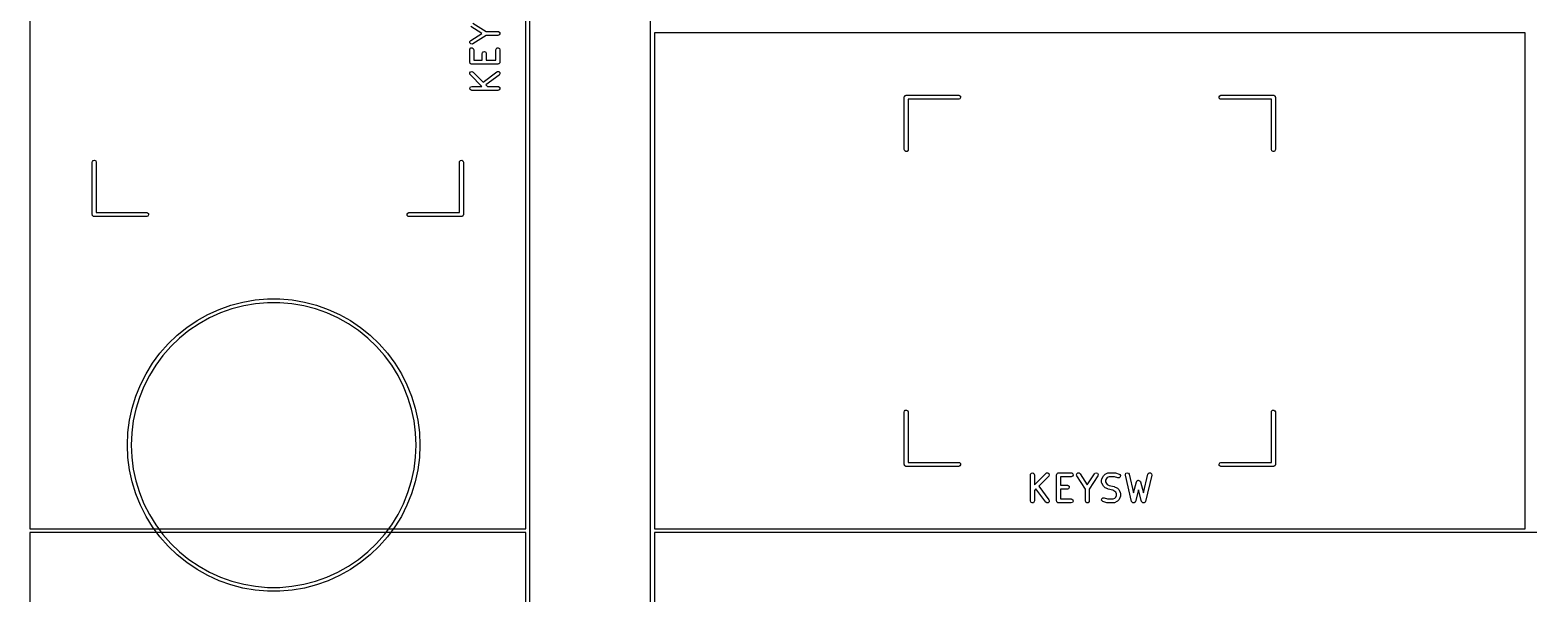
# Model space of a CAD drawing. Extents: x 382 to 810, y -162 to 0.
# Drawn here: x 439 to 496.1, y -123.8 to -102.3 of the extents above; entities that cross this region are included whole.
import ezdxf

# ---------------------------------------------------------------- set-up
doc = ezdxf.new("R2010")
doc.units = 0
doc.layers.add('BLACK', color=7, linetype='CONTINUOUS')

msp = doc.modelspace()

# ---------------------------------------------------------------- linework, layer by layer
at = {"layer": 'BLACK', "linetype": 'CONTINUOUS'}
for p, q in [((439.018, -83.3495), (439.018, -121.299)), ((457.918, -121.299), (457.918, -83.3495)), ((458.068, -83.2745), (458.068, -121.374)), ((462.68, -102.324), (462.68, -83.2745)), ((456.244, -102.42), (455.82, -102.15)), ((455.901, -102.023), (456.406, -102.345)), ((455.789, -102.73), (455.82, -102.69)), ((455.791, -102.782), (455.789, -102.73)), ((455.826, -102.82), (455.791, -102.782)), ((455.82, -102.69), (456.244, -102.42)), ((456.406, -102.495), (455.901, -102.816)), ((456.406, -102.345), (456.86, -102.345)), ((456.86, -102.495), (456.406, -102.495)), ((456.86, -102.345), (456.886, -102.349)), ((456.909, -102.477), (456.86, -102.495)), ((456.886, -102.349), (456.925, -102.382)), ((456.934, -102.433), (456.909, -102.477)), ((456.925, -102.382), (456.934, -102.433)), ((462.68, -121.374), (462.68, -102.324)), ((462.68, -102.324), (462.68, -102.324)), ((462.83, -102.399), (462.83, -121.299)), ((491.33, -102.399), (462.83, -102.399)), ((496.018, -102.399), (491.33, -102.399)), ((496.018, -121.299), (496.018, -102.399)), ((455.785, -103.039), (455.79, -103.013)), ((455.785, -103.515), (455.785, -103.039)), ((455.79, -103.013), (455.823, -102.974)), ((455.823, -102.974), (455.873, -102.965)), ((455.877, -102.826), (455.826, -102.82)), ((455.873, -102.965), (455.918, -102.991)), ((455.901, -102.816), (455.877, -102.826)), ((455.918, -102.991), (455.935, -103.039)), ((455.935, -103.039), (455.935, -103.44)), ((456.262, -103.182), (456.266, -103.156)), ((456.262, -103.44), (456.262, -103.182)), ((456.266, -103.156), (456.299, -103.117)), ((456.299, -103.117), (456.35, -103.108)), ((456.35, -103.108), (456.394, -103.133)), ((456.394, -103.133), (456.412, -103.182)), ((456.412, -103.182), (456.412, -103.44)), ((456.785, -103.039), (456.79, -103.013)), ((456.785, -103.44), (456.785, -103.039)), ((456.79, -103.013), (456.823, -102.974)), ((456.823, -102.974), (456.873, -102.965)), ((456.873, -102.965), (456.918, -102.991)), ((456.918, -102.991), (456.935, -103.039)), ((456.935, -103.039), (456.935, -103.515)), ((455.792, -103.533), (455.785, -103.515)), ((455.788, -103.924), (455.817, -103.882)), ((455.792, -103.975), (455.788, -103.924)), ((455.795, -103.552), (455.792, -103.533)), ((455.801, -103.557), (455.795, -103.552)), ((455.803, -103.563), (455.801, -103.557)), ((455.82, -103.573), (455.803, -103.563)), ((455.817, -103.882), (455.867, -103.869)), ((455.835, -103.585), (455.82, -103.573)), ((455.844, -103.587), (455.835, -103.585)), ((455.847, -103.589), (455.844, -103.587)), ((455.851, -103.588), (455.847, -103.589)), ((455.86, -103.59), (455.851, -103.588)), ((456.86, -103.59), (455.86, -103.59)), ((455.867, -103.869), (455.913, -103.891)), ((455.913, -103.891), (456.296, -104.273)), ((455.935, -103.44), (456.262, -103.44)), ((456.296, -104.273), (456.815, -103.884)), ((456.412, -103.44), (456.785, -103.44)), ((456.815, -103.884), (456.839, -103.872)), ((456.839, -103.872), (456.89, -103.875)), ((456.879, -103.583), (456.86, -103.59)), ((456.898, -103.58), (456.879, -103.583)), ((456.89, -103.875), (456.927, -103.91)), ((456.902, -103.575), (456.898, -103.58)), ((456.909, -103.572), (456.902, -103.575)), ((456.918, -103.556), (456.909, -103.572)), ((456.931, -103.541), (456.918, -103.556)), ((456.927, -103.91), (456.933, -103.961)), ((456.933, -103.531), (456.931, -103.541)), ((456.934, -103.528), (456.933, -103.531)), ((456.935, -103.515), (456.934, -103.525)), ((456.934, -103.525), (456.934, -103.528)), ((455.786, -104.502), (455.812, -104.458)), ((455.795, -104.552), (455.786, -104.502)), ((455.807, -103.997), (455.792, -103.975)), ((456.251, -104.44), (455.807, -103.997)), ((455.812, -104.458), (455.86, -104.44)), ((455.86, -104.44), (456.251, -104.44)), ((456.905, -104.004), (456.403, -104.38)), ((456.403, -104.38), (456.463, -104.44)), ((456.463, -104.44), (456.86, -104.44)), ((456.86, -104.44), (456.886, -104.444)), ((456.886, -104.444), (456.925, -104.477)), ((456.933, -103.961), (456.905, -104.004)), ((456.925, -104.477), (456.934, -104.528)), ((455.835, -104.585), (455.795, -104.552)), ((455.86, -104.59), (455.835, -104.585)), ((456.86, -104.59), (455.86, -104.59)), ((456.909, -104.572), (456.86, -104.59)), ((456.934, -104.528), (456.909, -104.572)), ((472.349, -104.849), (472.351, -104.84)), ((472.349, -106.849), (472.349, -104.849)), ((472.35, -104.836), (472.352, -104.834)), ((472.351, -104.84), (472.35, -104.836)), ((472.352, -104.834), (472.354, -104.824)), ((472.354, -104.824), (472.366, -104.809)), ((472.366, -104.809), (472.376, -104.792)), ((472.376, -104.792), (472.382, -104.79)), ((472.382, -104.79), (472.387, -104.785)), ((472.387, -104.785), (472.406, -104.781)), ((472.406, -104.781), (472.424, -104.774)), ((472.424, -104.774), (474.424, -104.774)), ((474.424, -104.924), (472.499, -104.924)), ((472.499, -104.924), (472.499, -106.849)), ((474.424, -104.774), (474.45, -104.779)), ((474.472, -104.907), (474.424, -104.924)), ((474.45, -104.779), (474.489, -104.812)), ((474.498, -104.863), (474.472, -104.907)), ((474.489, -104.812), (474.498, -104.863)), ((484.35, -104.836), (484.376, -104.792)), ((484.359, -104.887), (484.35, -104.836)), ((484.399, -104.92), (484.359, -104.887)), ((484.376, -104.792), (484.424, -104.774)), ((484.424, -104.924), (484.399, -104.92)), ((484.424, -104.774), (486.424, -104.774)), ((486.349, -104.924), (484.424, -104.924)), ((486.349, -106.849), (486.349, -104.924)), ((486.424, -104.774), (486.434, -104.776)), ((486.434, -104.776), (486.437, -104.776)), ((486.437, -104.776), (486.44, -104.777)), ((486.44, -104.777), (486.45, -104.779)), ((486.45, -104.779), (486.465, -104.792)), ((486.465, -104.792), (486.482, -104.801)), ((486.482, -104.801), (486.484, -104.808)), ((486.484, -104.808), (486.489, -104.812)), ((486.489, -104.812), (486.493, -104.831)), ((486.493, -104.831), (486.499, -104.849)), ((486.499, -104.849), (486.499, -106.849)), ((441.393, -107.324), (441.398, -107.299)), ((441.393, -109.324), (441.393, -107.324)), ((441.398, -107.299), (441.43, -107.26)), ((441.43, -107.26), (441.481, -107.251)), ((441.481, -107.251), (441.525, -107.276)), ((441.525, -107.276), (441.543, -107.324)), ((441.543, -107.324), (441.543, -109.249)), ((455.393, -107.324), (455.398, -107.299)), ((455.393, -109.249), (455.393, -107.324)), ((455.398, -107.299), (455.43, -107.26)), ((455.43, -107.26), (455.481, -107.251)), ((455.481, -107.251), (455.525, -107.276)), ((455.525, -107.276), (455.543, -107.324)), ((455.543, -107.324), (455.543, -109.324)), ((472.367, -106.898), (472.349, -106.849)), ((472.411, -106.923), (472.367, -106.898)), ((472.462, -106.914), (472.411, -106.923)), ((472.495, -106.875), (472.462, -106.914)), ((472.499, -106.849), (472.495, -106.875)), ((486.367, -106.898), (486.349, -106.849)), ((486.411, -106.923), (486.367, -106.898)), ((486.462, -106.914), (486.411, -106.923)), ((486.495, -106.875), (486.462, -106.914)), ((486.499, -106.849), (486.495, -106.875)), ((441.4, -109.343), (441.393, -109.324)), ((441.403, -109.362), (441.4, -109.343)), ((441.408, -109.366), (441.403, -109.362)), ((441.411, -109.373), (441.408, -109.366)), ((441.427, -109.382), (441.411, -109.373)), ((441.442, -109.395), (441.427, -109.382)), ((441.452, -109.397), (441.442, -109.395)), ((441.455, -109.398), (441.452, -109.397)), ((441.458, -109.398), (441.455, -109.398)), ((441.468, -109.399), (441.458, -109.398)), ((443.468, -109.399), (441.468, -109.399)), ((441.543, -109.249), (443.468, -109.249)), ((443.468, -109.249), (443.494, -109.254)), ((443.516, -109.382), (443.468, -109.399)), ((443.494, -109.254), (443.533, -109.287)), ((443.542, -109.338), (443.516, -109.382)), ((443.533, -109.287), (443.542, -109.338)), ((453.394, -109.311), (453.42, -109.267)), ((453.403, -109.362), (453.394, -109.311)), ((453.442, -109.395), (453.403, -109.362)), ((453.42, -109.267), (453.468, -109.249)), ((453.468, -109.399), (453.442, -109.395)), ((453.468, -109.249), (455.393, -109.249)), ((455.468, -109.399), (453.468, -109.399)), ((455.486, -109.393), (455.468, -109.399)), ((455.505, -109.389), (455.486, -109.393)), ((455.51, -109.384), (455.505, -109.389)), ((455.516, -109.382), (455.51, -109.384)), ((455.526, -109.365), (455.516, -109.382)), ((455.538, -109.35), (455.526, -109.365)), ((455.54, -109.34), (455.538, -109.35)), ((455.542, -109.338), (455.54, -109.34)), ((455.543, -109.324), (455.541, -109.334)), ((455.541, -109.334), (455.542, -109.338)), ((445.8, -113.132), (446.231, -112.937)), ((446.285, -113.072), (445.865, -113.262)), ((446.231, -112.937), (446.678, -112.779)), ((446.72, -112.918), (446.285, -113.072)), ((446.678, -112.779), (447.135, -112.66)), ((447.166, -112.802), (446.72, -112.918)), ((447.135, -112.66), (447.602, -112.58)), ((447.62, -112.724), (447.166, -112.802)), ((447.602, -112.58), (448.073, -112.54)), ((448.08, -112.685), (447.62, -112.724)), ((448.073, -112.54), (448.547, -112.54)), ((448.54, -112.685), (448.08, -112.685)), ((449, -112.724), (448.54, -112.685)), ((448.547, -112.54), (449.018, -112.58)), ((449.454, -112.802), (449, -112.724)), ((449.018, -112.58), (449.485, -112.66)), ((449.9, -112.918), (449.454, -112.802)), ((449.485, -112.66), (449.942, -112.779)), ((450.335, -113.072), (449.9, -112.918)), ((449.942, -112.779), (450.389, -112.937)), ((450.755, -113.262), (450.335, -113.072)), ((450.389, -112.937), (450.82, -113.132)), ((444.627, -113.925), (444.995, -113.628)), ((444.995, -113.628), (445.387, -113.363)), ((445.463, -113.486), (445.081, -113.744)), ((445.387, -113.363), (445.8, -113.132)), ((445.865, -113.262), (445.463, -113.486)), ((451.157, -113.486), (450.755, -113.262)), ((450.82, -113.132), (451.233, -113.363)), ((451.539, -113.744), (451.157, -113.486)), ((451.233, -113.363), (451.625, -113.628)), ((451.625, -113.628), (451.993, -113.925)), ((444.285, -114.252), (444.627, -113.925)), ((444.723, -114.034), (444.39, -114.353)), ((445.081, -113.744), (444.723, -114.034)), ((451.897, -114.034), (451.539, -113.744)), ((452.23, -114.353), (451.897, -114.034)), ((451.993, -113.925), (452.335, -114.252)), ((443.691, -114.988), (443.972, -114.608)), ((444.085, -114.699), (443.811, -115.069)), ((443.972, -114.608), (444.285, -114.252)), ((444.39, -114.353), (444.085, -114.699)), ((452.535, -114.699), (452.23, -114.353)), ((452.335, -114.252), (452.648, -114.608)), ((452.809, -115.069), (452.535, -114.699)), ((452.648, -114.608), (452.929, -114.988)), ((443.443, -115.391), (443.691, -114.988)), ((443.811, -115.069), (443.57, -115.462)), ((453.05, -115.462), (452.809, -115.069)), ((452.929, -114.988), (453.177, -115.391)), ((443.053, -116.253), (443.23, -115.814)), ((443.362, -115.873), (443.19, -116.301)), ((443.23, -115.814), (443.443, -115.391)), ((443.57, -115.462), (443.362, -115.873)), ((453.258, -115.873), (453.05, -115.462)), ((453.177, -115.391), (453.39, -115.814)), ((453.43, -116.301), (453.258, -115.873)), ((453.39, -115.814), (453.567, -116.253)), ((442.915, -116.705), (443.053, -116.253)), ((443.19, -116.301), (443.055, -116.742)), ((453.565, -116.742), (453.43, -116.301)), ((453.567, -116.253), (453.705, -116.705)), ((442.815, -117.168), (442.915, -116.705)), ((443.055, -116.742), (442.958, -117.192)), ((453.662, -117.192), (453.565, -116.742)), ((453.705, -116.705), (453.805, -117.168)), ((472.349, -116.849), (472.354, -116.824)), ((472.349, -118.849), (472.349, -116.849)), ((472.354, -116.824), (472.387, -116.785)), ((472.387, -116.785), (472.437, -116.776)), ((472.437, -116.776), (472.482, -116.801)), ((472.482, -116.801), (472.499, -116.849)), ((472.499, -116.849), (472.499, -118.774)), ((486.349, -116.849), (486.354, -116.824)), ((486.349, -118.774), (486.349, -116.849)), ((486.354, -116.824), (486.387, -116.785)), ((486.387, -116.785), (486.437, -116.776)), ((486.437, -116.776), (486.482, -116.801)), ((486.482, -116.801), (486.499, -116.849)), ((486.499, -116.849), (486.499, -118.849)), ((442.735, -118.11), (442.755, -117.637)), ((442.755, -117.637), (442.815, -117.168)), ((442.9, -117.65), (442.88, -118.11)), ((442.958, -117.192), (442.9, -117.65)), ((453.72, -117.65), (453.662, -117.192)), ((453.74, -118.11), (453.72, -117.65)), ((453.805, -117.168), (453.865, -117.637)), ((453.865, -117.637), (453.885, -118.11)), ((442.755, -118.583), (442.735, -118.11)), ((442.88, -118.11), (442.9, -118.57)), ((453.72, -118.57), (453.74, -118.11)), ((453.885, -118.11), (453.865, -118.583)), ((442.815, -119.052), (442.755, -118.583)), ((442.9, -118.57), (442.958, -119.028)), ((453.662, -119.028), (453.72, -118.57)), ((453.865, -118.583), (453.805, -119.052)), ((472.499, -118.774), (474.424, -118.774)), ((474.424, -118.774), (474.45, -118.779)), ((474.45, -118.779), (474.489, -118.812)), ((484.35, -118.836), (484.376, -118.792)), ((484.376, -118.792), (484.424, -118.774)), ((484.424, -118.774), (486.349, -118.774)), ((442.915, -119.515), (442.815, -119.052)), ((442.958, -119.028), (443.055, -119.478)), ((453.565, -119.478), (453.662, -119.028)), ((453.805, -119.052), (453.705, -119.515)), ((472.356, -118.868), (472.349, -118.849)), ((472.359, -118.887), (472.356, -118.868)), ((472.364, -118.891), (472.359, -118.887)), ((472.367, -118.898), (472.364, -118.891)), ((472.384, -118.907), (472.367, -118.898)), ((472.399, -118.92), (472.384, -118.907)), ((472.408, -118.922), (472.399, -118.92)), ((472.411, -118.923), (472.408, -118.922)), ((472.415, -118.923), (472.411, -118.923)), ((472.424, -118.924), (472.415, -118.923)), ((474.424, -118.924), (472.424, -118.924)), ((474.472, -118.907), (474.424, -118.924)), ((474.498, -118.863), (474.472, -118.907)), ((474.489, -118.812), (474.498, -118.863)), ((477.159, -119.242), (477.163, -119.216)), ((477.159, -120.242), (477.159, -119.242)), ((477.163, -119.216), (477.196, -119.177)), ((477.196, -119.177), (477.247, -119.168)), ((477.247, -119.168), (477.291, -119.194)), ((477.291, -119.194), (477.309, -119.242)), ((477.309, -119.632), (477.752, -119.189)), ((477.309, -119.242), (477.309, -119.632)), ((477.858, -119.295), (477.476, -119.677)), ((477.752, -119.189), (477.773, -119.174)), ((477.773, -119.174), (477.825, -119.169)), ((477.825, -119.169), (477.867, -119.199)), ((477.88, -119.248), (477.858, -119.295)), ((477.867, -119.199), (477.88, -119.248)), ((478.159, -119.242), (478.16, -119.232)), ((478.159, -120.242), (478.159, -119.242)), ((478.16, -119.229), (478.162, -119.226)), ((478.16, -119.232), (478.16, -119.229)), ((478.162, -119.226), (478.163, -119.216)), ((478.163, -119.216), (478.176, -119.201)), ((478.176, -119.201), (478.186, -119.184)), ((478.186, -119.184), (478.192, -119.182)), ((478.192, -119.182), (478.196, -119.177)), ((478.196, -119.177), (478.215, -119.173)), ((478.215, -119.173), (478.234, -119.167)), ((478.234, -119.167), (478.71, -119.167)), ((478.71, -119.317), (478.309, -119.317)), ((478.309, -119.317), (478.309, -119.643)), ((478.71, -119.167), (478.736, -119.171)), ((478.758, -119.299), (478.71, -119.317)), ((478.736, -119.171), (478.775, -119.204)), ((478.784, -119.255), (478.758, -119.299)), ((478.775, -119.204), (478.784, -119.255)), ((478.922, -119.258), (478.929, -119.207)), ((478.932, -119.282), (478.922, -119.258)), ((478.929, -119.207), (478.967, -119.173)), ((479.254, -119.787), (478.932, -119.282)), ((478.967, -119.173), (479.018, -119.17)), ((479.018, -119.17), (479.059, -119.202)), ((479.059, -119.202), (479.329, -119.626)), ((479.329, -119.626), (479.599, -119.202)), ((479.726, -119.282), (479.404, -119.787)), ((479.599, -119.202), (479.617, -119.182)), ((479.617, -119.182), (479.666, -119.167)), ((479.666, -119.167), (479.713, -119.186)), ((479.713, -119.186), (479.737, -119.232)), ((479.737, -119.232), (479.726, -119.282)), ((479.881, -119.399), (479.929, -119.304)), ((479.929, -119.304), (479.942, -119.285)), ((479.942, -119.285), (479.943, -119.284)), ((479.943, -119.284), (479.99, -119.236)), ((479.99, -119.236), (480.009, -119.224)), ((480.009, -119.224), (480.01, -119.222)), ((480.01, -119.222), (480.105, -119.175)), ((480.088, -119.351), (480.057, -119.381)), ((480.156, -119.317), (480.088, -119.351)), ((480.105, -119.175), (480.13, -119.167)), ((480.13, -119.167), (480.134, -119.168)), ((480.134, -119.168), (480.139, -119.167)), ((480.139, -119.167), (480.377, -119.167)), ((480.364, -119.317), (480.156, -119.317)), ((480.496, -119.361), (480.364, -119.317)), ((480.377, -119.167), (480.399, -119.171)), ((480.399, -119.171), (480.4, -119.171)), ((480.4, -119.171), (480.543, -119.218)), ((480.547, -119.359), (480.496, -119.361)), ((480.543, -119.218), (480.566, -119.231)), ((480.585, -119.325), (480.547, -119.359)), ((480.566, -119.231), (480.593, -119.274)), ((480.593, -119.274), (480.585, -119.325)), ((480.778, -119.233), (480.801, -119.187)), ((480.78, -119.259), (480.778, -119.233)), ((481.018, -120.259), (480.78, -119.259)), ((480.801, -119.187), (480.848, -119.167)), ((480.848, -119.167), (480.898, -119.182)), ((480.898, -119.182), (480.926, -119.224)), ((480.926, -119.224), (481.095, -119.935)), ((481.468, -119.935), (481.637, -119.224)), ((481.783, -119.259), (481.545, -120.259)), ((481.637, -119.224), (481.647, -119.201)), ((481.647, -119.201), (481.689, -119.17)), ((481.689, -119.17), (481.74, -119.173)), ((481.74, -119.173), (481.777, -119.208)), ((481.777, -119.208), (481.783, -119.259)), ((484.359, -118.887), (484.35, -118.836)), ((484.399, -118.92), (484.359, -118.887)), ((484.424, -118.924), (484.399, -118.92)), ((486.424, -118.924), (484.424, -118.924)), ((486.443, -118.918), (486.424, -118.924)), ((486.462, -118.914), (486.443, -118.918)), ((486.466, -118.909), (486.462, -118.914)), ((486.472, -118.907), (486.466, -118.909)), ((486.482, -118.89), (486.472, -118.907)), ((486.495, -118.875), (486.482, -118.89)), ((486.496, -118.865), (486.495, -118.875)), ((486.498, -118.863), (486.496, -118.865)), ((486.499, -118.849), (486.498, -118.859)), ((486.498, -118.859), (486.498, -118.863)), ((443.053, -119.967), (442.915, -119.515)), ((443.055, -119.478), (443.19, -119.919)), ((443.19, -119.919), (443.362, -120.347)), ((453.258, -120.347), (453.43, -119.919)), ((453.43, -119.919), (453.565, -119.478)), ((453.705, -119.515), (453.567, -119.967)), ((477.369, -119.785), (477.309, -119.844)), ((477.309, -119.844), (477.309, -120.242)), ((477.745, -120.287), (477.369, -119.785)), ((477.476, -119.677), (477.865, -120.197)), ((478.309, -119.643), (478.567, -119.643)), ((478.567, -119.793), (478.309, -119.793)), ((478.309, -119.793), (478.309, -120.167)), ((478.567, -119.643), (478.593, -119.648)), ((478.615, -119.775), (478.567, -119.793)), ((478.593, -119.648), (478.632, -119.68)), ((478.641, -119.731), (478.615, -119.775)), ((478.632, -119.68), (478.641, -119.731)), ((479.254, -120.242), (479.254, -119.787)), ((479.404, -119.787), (479.404, -120.242)), ((479.873, -119.432), (479.878, -119.407)), ((479.873, -119.528), (479.873, -119.432)), ((479.875, -119.532), (479.873, -119.528)), ((479.874, -119.536), (479.875, -119.532)), ((479.881, -119.561), (479.874, -119.536)), ((479.878, -119.407), (479.88, -119.403)), ((479.88, -119.403), (479.881, -119.399)), ((479.929, -119.656), (479.881, -119.561)), ((479.93, -119.657), (479.929, -119.656)), ((479.943, -119.676), (479.93, -119.657)), ((479.99, -119.723), (479.943, -119.676)), ((479.992, -119.724), (479.99, -119.723)), ((480.01, -119.737), (479.992, -119.724)), ((480.105, -119.785), (480.01, -119.737)), ((480.057, -119.381), (480.023, -119.45)), ((480.023, -119.45), (480.023, -119.51)), ((480.023, -119.51), (480.057, -119.578)), ((480.057, -119.578), (480.088, -119.609)), ((480.088, -119.609), (480.165, -119.647)), ((480.109, -119.785), (480.105, -119.785)), ((480.12, -119.791), (480.109, -119.785)), ((480.303, -119.836), (480.12, -119.791)), ((480.165, -119.647), (480.347, -119.693)), ((480.38, -119.875), (480.303, -119.836)), ((480.347, -119.693), (480.359, -119.698)), ((480.359, -119.698), (480.363, -119.699)), ((480.363, -119.699), (480.458, -119.746)), ((480.41, -119.905), (480.38, -119.875)), ((480.444, -119.974), (480.41, -119.905)), ((480.458, -119.746), (480.476, -119.76)), ((480.476, -119.76), (480.477, -119.76)), ((480.477, -119.76), (480.525, -119.808)), ((480.525, -119.808), (480.538, -119.826)), ((480.538, -119.826), (480.539, -119.827)), ((480.539, -119.827), (480.587, -119.923)), ((480.587, -119.923), (480.594, -119.948)), ((481.095, -119.935), (481.209, -119.508)), ((481.281, -119.819), (481.163, -120.261)), ((481.209, -119.508), (481.22, -119.485)), ((481.22, -119.485), (481.226, -119.481)), ((481.226, -119.481), (481.228, -119.474)), ((481.228, -119.474), (481.246, -119.466)), ((481.246, -119.466), (481.262, -119.455)), ((481.262, -119.455), (481.269, -119.456)), ((481.269, -119.456), (481.275, -119.453)), ((481.275, -119.453), (481.294, -119.458)), ((481.399, -120.261), (481.281, -119.819)), ((481.294, -119.458), (481.313, -119.46)), ((481.313, -119.46), (481.318, -119.464)), ((481.318, -119.464), (481.324, -119.466)), ((481.324, -119.466), (481.336, -119.482)), ((481.336, -119.482), (481.349, -119.496)), ((481.349, -119.496), (481.35, -119.503)), ((481.35, -119.503), (481.354, -119.508)), ((481.354, -119.508), (481.468, -119.935)), ((443.23, -120.406), (443.053, -119.967)), ((443.443, -120.829), (443.23, -120.406)), ((443.362, -120.347), (443.57, -120.758)), ((453.05, -120.758), (453.258, -120.347)), ((453.39, -120.406), (453.177, -120.829)), ((453.567, -119.967), (453.39, -120.406)), ((477.176, -120.29), (477.159, -120.242)), ((477.221, -120.316), (477.176, -120.29)), ((477.271, -120.307), (477.221, -120.316)), ((477.304, -120.267), (477.271, -120.307)), ((477.309, -120.242), (477.304, -120.267)), ((477.788, -120.315), (477.745, -120.287)), ((477.839, -120.309), (477.788, -120.315)), ((477.874, -120.271), (477.839, -120.309)), ((477.865, -120.197), (477.877, -120.22)), ((477.877, -120.22), (477.874, -120.271)), ((478.165, -120.26), (478.159, -120.242)), ((478.169, -120.279), (478.165, -120.26)), ((478.174, -120.284), (478.169, -120.279)), ((478.176, -120.29), (478.174, -120.284)), ((478.193, -120.3), (478.176, -120.29)), ((478.208, -120.312), (478.193, -120.3)), ((478.218, -120.314), (478.208, -120.312)), ((478.221, -120.316), (478.218, -120.314)), ((478.224, -120.315), (478.221, -120.316)), ((478.234, -120.317), (478.224, -120.315)), ((478.71, -120.317), (478.234, -120.317)), ((478.309, -120.167), (478.71, -120.167)), ((478.71, -120.167), (478.736, -120.171)), ((478.758, -120.299), (478.71, -120.317)), ((478.736, -120.171), (478.775, -120.204)), ((478.784, -120.255), (478.758, -120.299)), ((478.775, -120.204), (478.784, -120.255)), ((479.272, -120.29), (479.254, -120.242)), ((479.316, -120.316), (479.272, -120.29)), ((479.367, -120.307), (479.316, -120.316)), ((479.399, -120.267), (479.367, -120.307)), ((479.404, -120.242), (479.399, -120.267)), ((479.875, -120.209), (479.882, -120.158)), ((479.901, -120.253), (479.875, -120.209)), ((479.882, -120.158), (479.92, -120.124)), ((479.924, -120.265), (479.901, -120.253)), ((479.92, -120.124), (479.972, -120.123)), ((480.067, -120.313), (479.924, -120.265)), ((479.972, -120.123), (480.103, -120.167)), ((480.069, -120.313), (480.067, -120.313)), ((480.091, -120.317), (480.069, -120.313)), ((480.329, -120.317), (480.091, -120.317)), ((480.103, -120.167), (480.311, -120.167)), ((480.311, -120.167), (480.38, -120.133)), ((480.333, -120.315), (480.329, -120.317)), ((480.338, -120.316), (480.333, -120.315)), ((480.363, -120.309), (480.338, -120.316)), ((480.458, -120.261), (480.363, -120.309)), ((480.38, -120.133), (480.41, -120.102)), ((480.41, -120.102), (480.444, -120.034)), ((480.444, -120.034), (480.444, -119.974)), ((480.459, -120.26), (480.458, -120.261)), ((480.477, -120.247), (480.459, -120.26)), ((480.525, -120.2), (480.477, -120.247)), ((480.526, -120.198), (480.525, -120.2)), ((480.539, -120.18), (480.526, -120.198)), ((480.587, -120.085), (480.539, -120.18)), ((480.59, -120.077), (480.587, -120.08)), ((480.587, -120.08), (480.587, -120.085)), ((480.594, -120.051), (480.59, -120.077)), ((480.594, -119.948), (480.593, -119.952)), ((480.593, -119.952), (480.594, -119.956)), ((480.594, -119.956), (480.594, -120.051)), ((481.022, -120.266), (481.018, -120.259)), ((481.023, -120.274), (481.022, -120.266)), ((481.036, -120.287), (481.023, -120.274)), ((481.046, -120.302), (481.036, -120.287)), ((481.054, -120.304), (481.046, -120.302)), ((481.059, -120.31), (481.054, -120.304)), ((481.078, -120.311), (481.059, -120.31)), ((481.095, -120.317), (481.078, -120.311)), ((481.103, -120.314), (481.095, -120.317)), ((481.11, -120.314), (481.103, -120.314)), ((481.126, -120.304), (481.11, -120.314)), ((481.142, -120.296), (481.126, -120.304)), ((481.146, -120.289), (481.142, -120.296)), ((481.152, -120.285), (481.146, -120.289)), ((481.163, -120.261), (481.152, -120.285)), ((481.404, -120.268), (481.399, -120.261)), ((481.405, -120.275), (481.404, -120.268)), ((481.418, -120.288), (481.405, -120.275)), ((481.429, -120.303), (481.418, -120.288)), ((481.436, -120.305), (481.429, -120.303)), ((481.442, -120.311), (481.436, -120.305)), ((481.46, -120.312), (481.442, -120.311)), ((481.478, -120.317), (481.46, -120.312)), ((481.485, -120.313), (481.478, -120.317)), ((481.493, -120.314), (481.485, -120.313)), ((481.508, -120.303), (481.493, -120.314)), ((481.525, -120.295), (481.508, -120.303)), ((481.528, -120.288), (481.525, -120.295)), ((481.534, -120.283), (481.528, -120.288)), ((481.545, -120.259), (481.534, -120.283)), ((443.691, -121.232), (443.443, -120.829)), ((443.57, -120.758), (443.811, -121.151)), ((452.809, -121.151), (453.05, -120.758)), ((453.177, -120.829), (452.929, -121.232)), ((439.018, -121.299), (457.918, -121.299)), ((439.018, -121.449), (439.018, -140.424)), ((457.918, -121.449), (439.018, -121.449)), ((443.972, -121.612), (443.691, -121.232)), ((443.811, -121.151), (444.085, -121.521)), ((444.285, -121.968), (443.972, -121.612)), ((444.085, -121.521), (444.39, -121.867)), ((452.23, -121.867), (452.535, -121.521)), ((452.648, -121.612), (452.335, -121.968)), ((452.535, -121.521), (452.809, -121.151)), ((452.929, -121.232), (452.648, -121.612)), ((457.918, -159.399), (457.918, -121.449)), ((458.068, -121.374), (458.068, -159.474)), ((462.68, -140.424), (462.68, -121.374)), ((462.68, -121.374), (462.68, -121.374)), ((462.83, -121.299), (496.018, -121.299)), ((462.83, -121.449), (462.83, -140.349)), ((496.093, -121.449), (462.83, -121.449)), ((505.543, -121.449), (496.093, -121.449)), ((444.627, -122.295), (444.285, -121.968)), ((444.39, -121.867), (444.723, -122.186)), ((444.723, -122.186), (445.081, -122.476)), ((451.539, -122.476), (451.897, -122.186)), ((451.897, -122.186), (452.23, -121.867)), ((452.335, -121.968), (451.993, -122.295)), ((444.995, -122.592), (444.627, -122.295)), ((445.387, -122.857), (444.995, -122.592)), ((445.081, -122.476), (445.463, -122.734)), ((445.463, -122.734), (445.865, -122.958)), ((450.755, -122.958), (451.157, -122.734)), ((451.157, -122.734), (451.539, -122.476)), ((451.625, -122.592), (451.233, -122.857)), ((451.993, -122.295), (451.625, -122.592)), ((445.8, -123.088), (445.387, -122.857)), ((446.231, -123.283), (445.8, -123.088)), ((445.865, -122.958), (446.285, -123.148)), ((446.678, -123.441), (446.231, -123.283)), ((446.285, -123.148), (446.72, -123.302)), ((446.72, -123.302), (447.166, -123.418)), ((449.454, -123.418), (449.9, -123.302)), ((449.9, -123.302), (450.335, -123.148)), ((450.389, -123.283), (449.942, -123.441)), ((450.335, -123.148), (450.755, -122.958)), ((450.82, -123.088), (450.389, -123.283)), ((451.233, -122.857), (450.82, -123.088)), ((447.135, -123.56), (446.678, -123.441)), ((447.602, -123.64), (447.135, -123.56)), ((447.166, -123.418), (447.62, -123.496)), ((448.073, -123.68), (447.602, -123.64)), ((447.62, -123.496), (448.08, -123.535)), ((448.547, -123.68), (448.073, -123.68)), ((448.08, -123.535), (448.54, -123.535)), ((448.54, -123.535), (449, -123.496)), ((449.018, -123.64), (448.547, -123.68)), ((449, -123.496), (449.454, -123.418)), ((449.485, -123.56), (449.018, -123.64)), ((449.942, -123.441), (449.485, -123.56))]:
    msp.add_line(p, q, dxfattribs=at)

doc.saveas('drawing.dxf')
